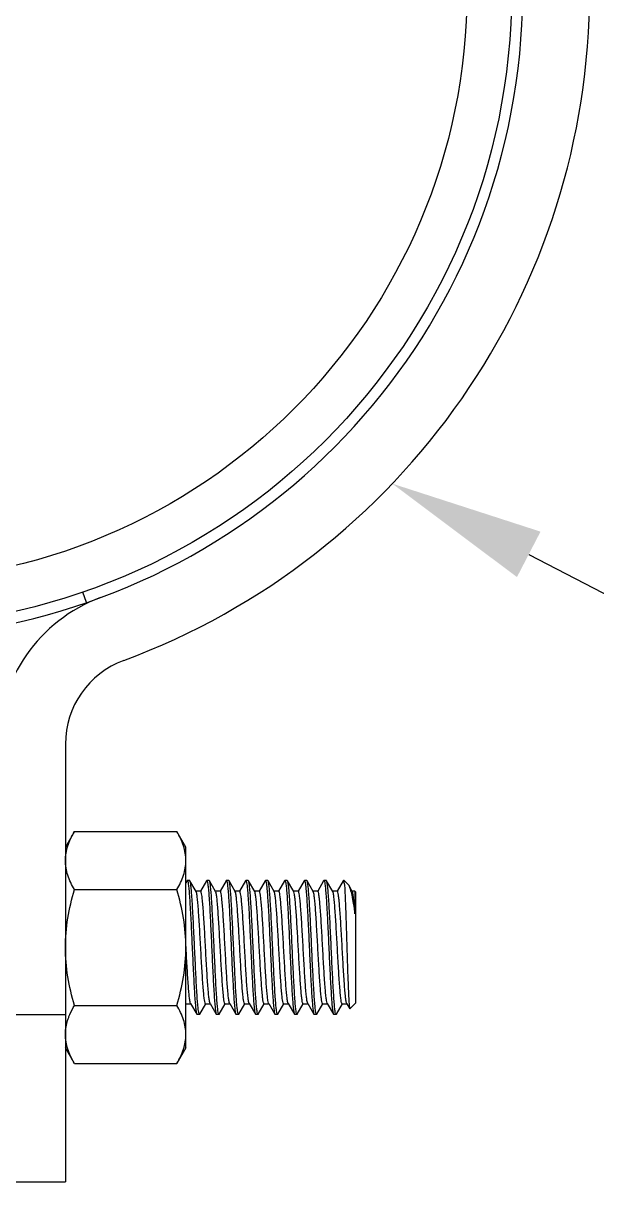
# Model space of a CAD drawing. Extents: x -427546 to -314919, y 698702 to 968782.
# Drawn here: x -419040 to -418666, y 900887 to 901641 of the extents above; entities that cross this region are included whole.
import ezdxf

# ---------------------------------------------------------------- set-up
doc = ezdxf.new("R2010")
doc.units = 0
doc.header["$LTSCALE"] = 1000
doc.header["$MEASUREMENT"] = 0
doc.layers.get('0').update_dxf_attribs({"linetype": 'CONTINUOUS'})

msp = doc.modelspace()

# ---------------------------------------------------------------- linework, layer by layer
at = {"linetype": 'CONTINUOUS'}
for p, q in [((-418998.69, 901263.79), (-419001.05, 901270.65)), ((-419012.36, 901171.73), (-419012.36, 900886.92)), ((-419006.53, 901114.81), (-419012.36, 901104.71)), ((-419006.53, 901114.81), (-418939.79, 901114.81)), ((-418933.95, 901104.71), (-418939.79, 901114.81)), ((-418933.95, 900974.06), (-418933.95, 901104.71)), ((-418933.21, 901082.8), (-418933.95, 901081.52)), ((-418933.21, 901082.8), (-418933.05, 901082.94)), ((-418931.46, 901082.94), (-418933.05, 901082.94)), ((-418931.46, 901082.94), (-418933.05, 901082.94)), ((-418933.05, 901082.94), (-418933.02, 901082.94)), ((-418931.3, 901082.8), (-418931.46, 901082.94)), ((-418927.29, 901075.88), (-418931.3, 901082.8)), ((-418920.51, 901082.8), (-418924.4, 901076.09)), ((-418920.51, 901082.8), (-418920.34, 901082.94)), ((-418918.76, 901082.94), (-418920.34, 901082.94)), ((-418918.76, 901082.94), (-418920.34, 901082.94)), ((-418920.34, 901082.94), (-418920.32, 901082.94)), ((-418918.59, 901082.8), (-418918.76, 901082.94)), ((-418914.58, 901075.88), (-418918.59, 901082.8)), ((-418907.8, 901082.8), (-418911.69, 901076.09)), ((-418907.8, 901082.8), (-418907.64, 901082.94)), ((-418906.05, 901082.94), (-418907.64, 901082.94)), ((-418906.05, 901082.94), (-418907.64, 901082.94)), ((-418907.64, 901082.94), (-418907.61, 901082.94)), ((-418905.89, 901082.8), (-418906.05, 901082.94)), ((-418901.88, 901075.88), (-418905.89, 901082.8)), ((-418895.1, 901082.8), (-418898.99, 901076.09)), ((-418895.1, 901082.8), (-418894.93, 901082.94)), ((-418893.35, 901082.94), (-418894.93, 901082.94)), ((-418893.35, 901082.94), (-418894.93, 901082.94)), ((-418894.93, 901082.94), (-418894.91, 901082.94)), ((-418893.18, 901082.8), (-418893.35, 901082.94)), ((-418889.17, 901075.88), (-418893.18, 901082.8)), ((-418882.39, 901082.8), (-418886.28, 901076.09)), ((-418882.39, 901082.8), (-418882.23, 901082.94)), ((-418880.64, 901082.94), (-418882.23, 901082.94)), ((-418880.64, 901082.94), (-418882.23, 901082.94)), ((-418882.23, 901082.94), (-418882.2, 901082.94)), ((-418880.48, 901082.8), (-418880.64, 901082.94)), ((-418876.47, 901075.88), (-418880.48, 901082.8)), ((-418869.69, 901082.8), (-418873.58, 901076.09)), ((-418869.69, 901082.8), (-418869.52, 901082.94)), ((-418867.94, 901082.94), (-418869.52, 901082.94)), ((-418867.94, 901082.94), (-418869.52, 901082.94)), ((-418869.52, 901082.94), (-418869.5, 901082.94)), ((-418867.77, 901082.8), (-418867.94, 901082.94)), ((-418863.76, 901075.88), (-418867.77, 901082.8)), ((-418856.98, 901082.8), (-418860.87, 901076.09)), ((-418856.98, 901082.8), (-418856.82, 901082.94)), ((-418855.23, 901082.94), (-418856.82, 901082.94)), ((-418855.23, 901082.94), (-418856.82, 901082.94)), ((-418856.82, 901082.94), (-418856.79, 901082.94)), ((-418855.07, 901082.8), (-418855.23, 901082.94)), ((-418851.06, 901075.88), (-418855.07, 901082.8)), ((-418844.28, 901082.8), (-418848.17, 901076.09)), ((-418844.28, 901082.8), (-418844.11, 901082.94)), ((-418842.53, 901082.94), (-418844.11, 901082.94)), ((-418842.53, 901082.94), (-418844.11, 901082.94)), ((-418844.11, 901082.94), (-418844.09, 901082.94)), ((-418842.36, 901082.8), (-418842.53, 901082.94)), ((-418838.35, 901075.88), (-418842.36, 901082.8)), ((-418831.57, 901082.8), (-418835.46, 901076.09)), ((-418831.41, 901082.94), (-418831.57, 901082.8)), ((-418830.86, 901082.94), (-418831.41, 901082.94)), ((-418828.4, 901080.48), (-418830.86, 901082.94)), ((-418830.86, 901081.35), (-418830.86, 901082.94)), ((-418825.65, 901075.88), (-418827.99, 901079.92)), ((-419006.53, 901077.1), (-418939.79, 901077.1)), ((-418924.33, 901076.04), (-418927.38, 901076.04)), ((-418911.62, 901076.04), (-418914.68, 901076.04)), ((-418898.92, 901076.04), (-418901.97, 901076.04)), ((-418901.78, 901075.67), (-418901.88, 901075.88)), ((-418886.21, 901076.04), (-418889.27, 901076.04)), ((-418873.51, 901076.04), (-418876.56, 901076.04)), ((-418860.8, 901076.04), (-418863.86, 901076.04)), ((-418863.64, 901075.61), (-418863.76, 901075.88)), ((-418848.1, 901076.04), (-418851.15, 901076.04)), ((-418835.39, 901076.04), (-418838.45, 901076.04)), ((-418823.96, 901076.04), (-418825.74, 901076.04)), ((-418823.6, 901075.68), (-418823.96, 901076.04)), ((-418823.96, 901076.04), (-418823.96, 901061.38)), ((-418823.6, 901075.68), (-418823.6, 901003.08)), ((-418933.86, 901039.39), (-418933.95, 901041.16)), ((-418933.83, 901038.93), (-418933.86, 901039.39)), ((-418933.95, 901002.34), (-418933.76, 901002.68)), ((-418933.83, 901002.72), (-418930.77, 901002.72)), ((-418930.87, 901002.88), (-418926.86, 900995.96)), ((-418924.95, 900995.96), (-418921.05, 901002.68)), ((-418921.13, 901002.72), (-418918.07, 901002.72)), ((-418918.17, 901002.88), (-418914.15, 900995.96)), ((-418912.24, 900995.96), (-418908.35, 901002.68)), ((-418908.42, 901002.72), (-418905.36, 901002.72)), ((-418905.46, 901002.88), (-418901.45, 900995.96)), ((-418899.54, 900995.96), (-418895.64, 901002.68)), ((-418895.72, 901002.72), (-418892.66, 901002.72)), ((-418892.76, 901002.88), (-418888.74, 900995.96)), ((-418886.83, 900995.96), (-418882.94, 901002.68)), ((-418883.01, 901002.72), (-418879.95, 901002.72)), ((-418880.05, 901002.88), (-418876.04, 900995.96)), ((-418874.13, 900995.96), (-418870.23, 901002.68)), ((-418870.31, 901002.72), (-418867.25, 901002.72)), ((-418867.35, 901002.88), (-418863.33, 900995.96)), ((-418861.42, 900995.96), (-418857.53, 901002.68)), ((-418857.6, 901002.72), (-418854.54, 901002.72)), ((-418854.64, 901002.88), (-418850.63, 900995.96)), ((-418848.72, 900995.96), (-418844.82, 901002.68)), ((-418844.9, 901002.72), (-418841.84, 901002.72)), ((-418841.94, 901002.88), (-418842.05, 901003.14)), ((-418841.94, 901002.88), (-418837.92, 900995.96)), ((-418836.01, 900995.96), (-418832.12, 901002.68)), ((-418832.19, 901002.72), (-418829.13, 901002.72)), ((-418829.23, 901002.88), (-418829.29, 901003.01)), ((-418829.23, 901002.88), (-418829.13, 901002.72)), ((-418829.13, 901002.72), (-418827.29, 900999.54)), ((-418823.6, 901003.08), (-418827.18, 900999.5)), ((-419055.92, 900995.82), (-419012.36, 900995.82)), ((-419006.53, 901001.67), (-418939.79, 901001.67)), ((-418926.86, 900995.96), (-418926.7, 900995.82)), ((-418925.11, 900995.82), (-418926.7, 900995.82)), ((-418925.11, 900995.82), (-418926.7, 900995.82)), ((-418925.11, 900995.82), (-418925.13, 900995.82)), ((-418924.95, 900995.96), (-418925.11, 900995.82)), ((-418914.15, 900995.96), (-418913.99, 900995.82)), ((-418912.4, 900995.82), (-418913.99, 900995.82)), ((-418912.4, 900995.82), (-418913.99, 900995.82)), ((-418912.4, 900995.82), (-418912.43, 900995.82)), ((-418912.24, 900995.96), (-418912.4, 900995.82)), ((-418901.45, 900995.96), (-418901.29, 900995.82)), ((-418899.7, 900995.82), (-418901.29, 900995.82)), ((-418899.7, 900995.82), (-418901.29, 900995.82)), ((-418899.7, 900995.82), (-418899.72, 900995.82)), ((-418899.54, 900995.96), (-418899.7, 900995.82)), ((-418888.74, 900995.96), (-418888.58, 900995.82)), ((-418886.99, 900995.82), (-418888.58, 900995.82)), ((-418886.99, 900995.82), (-418888.58, 900995.82)), ((-418886.99, 900995.82), (-418887.02, 900995.82)), ((-418886.83, 900995.96), (-418886.99, 900995.82)), ((-418876.04, 900995.96), (-418875.88, 900995.82)), ((-418874.29, 900995.82), (-418875.88, 900995.82)), ((-418874.29, 900995.82), (-418875.88, 900995.82)), ((-418874.29, 900995.82), (-418874.31, 900995.82)), ((-418874.13, 900995.96), (-418874.29, 900995.82)), ((-418863.33, 900995.96), (-418863.17, 900995.82)), ((-418861.58, 900995.82), (-418863.17, 900995.82)), ((-418861.58, 900995.82), (-418863.17, 900995.82)), ((-418861.58, 900995.82), (-418861.61, 900995.82)), ((-418861.42, 900995.96), (-418861.58, 900995.82)), ((-418850.63, 900995.96), (-418850.47, 900995.82)), ((-418848.88, 900995.82), (-418850.47, 900995.82)), ((-418848.88, 900995.82), (-418850.47, 900995.82)), ((-418848.88, 900995.82), (-418848.9, 900995.82)), ((-418848.72, 900995.96), (-418848.88, 900995.82)), ((-418837.92, 900995.96), (-418837.76, 900995.82)), ((-418836.17, 900995.82), (-418837.76, 900995.82)), ((-418836.17, 900995.82), (-418837.76, 900995.82)), ((-418836.17, 900995.82), (-418836.2, 900995.82)), ((-418836.01, 900995.96), (-418836.17, 900995.82)), ((-418827.29, 900999.54), (-418827.18, 900999.5)), ((-419006.53, 900963.95), (-419012.36, 900974.06)), ((-418933.95, 900974.06), (-418939.79, 900963.95)), ((-419006.53, 900963.95), (-418939.79, 900963.95)), ((-419055.92, 900886.92), (-419012.36, 900886.92))]:
    msp.add_line(p, q, dxfattribs=at)
msp.add_lwpolyline([(-418710.79, 901295.2), (-418337.12, 901101.64)])
for radius in [413.82, 384.78]:
    msp.add_circle((-419135.78, 901661.93), radius, dxfattribs=at)
for centre, radius, start, end in [((-419135.78, 901661.93), 464.64, 290.31751, 69.68249), ((-419135.78, 901661.93), 421.08, 109, 71), ((-418954.28, 901171.73), 101.64, 110.31751, 180), ((-418954.28, 901171.73), 58.08, 110.31751, 180)]:
    msp.add_arc(centre, radius, start, end, dxfattribs=at)
for points, knots in [([(-419012.36, 901095.95), (-419012.36, 901099.17), (-419011.16, 901105.84), (-419008.24, 901111.85), (-419006.53, 901114.81)], [0, 0, 0, 0, 0.485069, 1, 1, 1, 1]), ([(-418933.95, 901095.95), (-418933.95, 901099.17), (-418935.16, 901105.84), (-418938.08, 901111.85), (-418939.79, 901114.81)], [0, 0, 0, 0, 0.485069, 1, 1, 1, 1]), ([(-419006.53, 901077.1), (-419008.24, 901080.06), (-419011.16, 901086.07), (-419012.36, 901092.73), (-419012.36, 901095.95)], [0, 0, 0, 0, 0.514931, 1, 1, 1, 1]), ([(-418939.79, 901077.1), (-418938.08, 901080.06), (-418935.16, 901086.07), (-418933.95, 901092.73), (-418933.95, 901095.95)], [0, 0, 0, 0, 0.514931, 1, 1, 1, 1]), ([(-418933.02, 901082.94), (-418933, 901082.93), (-418932.85, 901082.81), (-418932.8, 901082.62), (-418932.75, 901082.48)], [0, 0, 0, 0, 0.14607, 1, 1, 1, 1]), ([(-418932.75, 901082.48), (-418932.56, 901081.87), (-418932.31, 901080.16), (-418931.95, 901076.97), (-418931.61, 901072.53), (-418931.1, 901064.59), (-418930.5, 901052.93), (-418929.81, 901038.01), (-418929.22, 901025.33), (-418928.72, 901015.79), (-418928.37, 901009.64), (-418928, 901004.49), (-418927.68, 901000.47), (-418927.29, 900997.79), (-418927.09, 900996.37), (-418926.86, 900995.96)], [0, 0, 0, 0, 0.021893, 0.059338, 0.11121, 0.175832, 0.33449, 0.514559, 0.692469, 0.77323, 0.844901, 0.90513, 0.951948, 0.983856, 1, 1, 1, 1]), ([(-418925.4, 900996.28), (-418925.6, 900996.89), (-418925.85, 900998.6), (-418926.2, 901001.78), (-418926.55, 901006.23), (-418927.06, 901014.17), (-418927.66, 901025.82), (-418928.35, 901040.75), (-418928.94, 901053.43), (-418929.44, 901062.97), (-418929.79, 901069.12), (-418930.16, 901074.27), (-418930.48, 901078.29), (-418930.86, 901080.98), (-418931.06, 901082.4), (-418931.3, 901082.8)], [0, 0, 0, 0, 0.02187, 0.059297, 0.111154, 0.175764, 0.334422, 0.514507, 0.692435, 0.773208, 0.844889, 0.905123, 0.951944, 0.983855, 1, 1, 1, 1]), ([(-418920.32, 901082.94), (-418920.29, 901082.93), (-418920.14, 901082.82), (-418920.1, 901082.63), (-418920.05, 901082.48)], [0, 0, 0, 0, 0.146483, 1, 1, 1, 1]), ([(-418920.05, 901082.48), (-418919.86, 901081.88), (-418919.61, 901080.17), (-418919.25, 901076.99), (-418918.91, 901072.55), (-418918.39, 901064.61), (-418917.8, 901052.95), (-418917.11, 901038.02), (-418916.52, 901025.34), (-418916.02, 901015.8), (-418915.66, 901009.65), (-418915.3, 901004.5), (-418914.97, 901000.47), (-418914.59, 900997.79), (-418914.39, 900996.37), (-418914.15, 900995.96)], [0, 0, 0, 0, 0.021833, 0.05923, 0.111064, 0.175659, 0.33431, 0.514413, 0.692368, 0.773157, 0.844855, 0.905103, 0.951934, 0.983852, 1, 1, 1, 1]), ([(-418912.7, 900996.29), (-418912.89, 900996.89), (-418913.14, 900998.6), (-418913.5, 901001.79), (-418913.84, 901006.23), (-418914.36, 901014.17), (-418914.95, 901025.83), (-418915.64, 901040.75), (-418916.23, 901053.43), (-418916.73, 901062.97), (-418917.09, 901069.12), (-418917.45, 901074.27), (-418917.77, 901078.29), (-418918.16, 901080.98), (-418918.36, 901082.4), (-418918.59, 901082.8)], [0, 0, 0, 0, 0.02189, 0.059333, 0.111204, 0.175825, 0.334482, 0.514553, 0.692464, 0.773225, 0.844897, 0.905128, 0.951947, 0.983856, 1, 1, 1, 1]), ([(-418907.61, 901082.94), (-418907.59, 901082.93), (-418907.44, 901082.82), (-418907.39, 901082.63), (-418907.35, 901082.49)], [0, 0, 0, 0, 0.14739, 1, 1, 1, 1]), ([(-418907.35, 901082.49), (-418907.15, 901081.89), (-418906.91, 901080.19), (-418906.55, 901077.02), (-418906.21, 901072.58), (-418905.69, 901064.65), (-418905.09, 901052.99), (-418904.4, 901038.06), (-418903.81, 901025.37), (-418903.31, 901015.81), (-418902.96, 901009.66), (-418902.59, 901004.51), (-418902.27, 901000.48), (-418901.88, 900997.79), (-418901.68, 900996.37), (-418901.45, 900995.96)], [0, 0, 0, 0, 0.021699, 0.058987, 0.110742, 0.175283, 0.333897, 0.514056, 0.692114, 0.772961, 0.844719, 0.905022, 0.951896, 0.98384, 1, 1, 1, 1]), ([(-418899.99, 900996.28), (-418900.19, 900996.88), (-418900.43, 900998.59), (-418900.79, 901001.78), (-418901.14, 901006.22), (-418901.65, 901014.16), (-418902.25, 901025.81), (-418902.94, 901040.74), (-418903.53, 901053.42), (-418904.03, 901062.97), (-418904.38, 901069.11), (-418904.75, 901074.26), (-418905.07, 901078.29), (-418905.45, 901080.98), (-418905.65, 901082.4), (-418905.89, 901082.8)], [0, 0, 0, 0, 0.021836, 0.059237, 0.111077, 0.175677, 0.334321, 0.514424, 0.692372, 0.773156, 0.844853, 0.905103, 0.951936, 0.983852, 1, 1, 1, 1]), ([(-418894.91, 901082.94), (-418894.88, 901082.93), (-418894.73, 901082.82), (-418894.69, 901082.62), (-418894.64, 901082.48)], [0, 0, 0, 0, 0.146196, 1, 1, 1, 1]), ([(-418894.64, 901082.48), (-418894.45, 901081.87), (-418894.2, 901080.17), (-418893.84, 901076.98), (-418893.5, 901072.53), (-418892.98, 901064.59), (-418892.39, 901052.94), (-418891.69, 901038.01), (-418891.11, 901025.33), (-418890.61, 901015.79), (-418890.25, 901009.65), (-418889.89, 901004.5), (-418889.56, 901000.47), (-418889.18, 900997.79), (-418888.98, 900996.37), (-418888.74, 900995.96)], [0, 0, 0, 0, 0.021874, 0.059306, 0.111169, 0.175785, 0.334437, 0.514518, 0.69244, 0.773206, 0.844885, 0.905122, 0.951944, 0.983855, 1, 1, 1, 1]), ([(-418887.28, 900996.27), (-418887.48, 900996.87), (-418887.73, 900998.57), (-418888.08, 901001.75), (-418888.43, 901006.19), (-418888.94, 901014.12), (-418889.54, 901025.78), (-418890.23, 901040.71), (-418890.82, 901053.4), (-418891.32, 901062.95), (-418891.68, 901069.1), (-418892.04, 901074.26), (-418892.36, 901078.29), (-418892.75, 901080.97), (-418892.95, 901082.4), (-418893.18, 901082.8)], [0, 0, 0, 0, 0.021728, 0.059039, 0.110811, 0.175364, 0.333989, 0.514137, 0.692171, 0.773007, 0.844751, 0.905041, 0.951904, 0.983842, 1, 1, 1, 1]), ([(-418882.2, 901082.94), (-418882.18, 901082.93), (-418882.03, 901082.81), (-418881.98, 901082.62), (-418881.93, 901082.47)], [0, 0, 0, 0, 0.146015, 1, 1, 1, 1]), ([(-418881.93, 901082.47), (-418881.74, 901081.87), (-418881.49, 901080.16), (-418881.13, 901076.97), (-418880.79, 901072.53), (-418880.28, 901064.59), (-418879.68, 901052.93), (-418878.99, 901038.01), (-418878.4, 901025.33), (-418877.9, 901015.79), (-418877.55, 901009.64), (-418877.18, 901004.49), (-418876.86, 901000.47), (-418876.47, 900997.79), (-418876.27, 900996.37), (-418876.04, 900995.96)], [0, 0, 0, 0, 0.021902, 0.059353, 0.11123, 0.175855, 0.334516, 0.514581, 0.692484, 0.773243, 0.844911, 0.905136, 0.951951, 0.983857, 1, 1, 1, 1]), ([(-418874.58, 900996.29), (-418874.78, 900996.89), (-418875.03, 900998.6), (-418875.38, 901001.79), (-418875.73, 901006.23), (-418876.24, 901014.17), (-418876.84, 901025.82), (-418877.53, 901040.75), (-418878.12, 901053.43), (-418878.62, 901062.97), (-418878.97, 901069.12), (-418879.34, 901074.27), (-418879.66, 901078.29), (-418880.04, 901080.98), (-418880.24, 901082.4), (-418880.48, 901082.8)], [0, 0, 0, 0, 0.021885, 0.059324, 0.11119, 0.175807, 0.334466, 0.514541, 0.692458, 0.773225, 0.8449, 0.90513, 0.951948, 0.983856, 1, 1, 1, 1]), ([(-418869.5, 901082.94), (-418869.47, 901082.93), (-418869.32, 901082.82), (-418869.28, 901082.63), (-418869.23, 901082.48)], [0, 0, 0, 0, 0.146759, 1, 1, 1, 1]), ([(-418869.23, 901082.48), (-418869.04, 901081.88), (-418868.79, 901080.18), (-418868.43, 901077), (-418868.09, 901072.56), (-418867.57, 901064.62), (-418866.98, 901052.96), (-418866.29, 901038.03), (-418865.7, 901025.35), (-418865.2, 901015.8), (-418864.84, 901009.65), (-418864.48, 901004.5), (-418864.15, 901000.47), (-418863.77, 900997.79), (-418863.57, 900996.37), (-418863.33, 900995.96)], [0, 0, 0, 0, 0.021792, 0.059156, 0.110966, 0.175545, 0.334187, 0.514308, 0.692293, 0.7731, 0.844815, 0.905079, 0.951923, 0.983848, 1, 1, 1, 1]), ([(-418861.88, 900996.29), (-418862.07, 900996.89), (-418862.32, 900998.6), (-418862.68, 901001.79), (-418863.02, 901006.23), (-418863.54, 901014.17), (-418864.13, 901025.82), (-418864.82, 901040.75), (-418865.41, 901053.43), (-418865.91, 901062.97), (-418866.27, 901069.12), (-418866.63, 901074.27), (-418866.95, 901078.29), (-418867.34, 901080.98), (-418867.54, 901082.4), (-418867.77, 901082.8)], [0, 0, 0, 0, 0.021878, 0.059312, 0.111177, 0.175794, 0.334448, 0.514526, 0.692445, 0.773211, 0.844888, 0.905123, 0.951945, 0.983855, 1, 1, 1, 1]), ([(-418856.79, 901082.94), (-418856.77, 901082.93), (-418856.62, 901082.82), (-418856.57, 901082.63), (-418856.53, 901082.48)], [0, 0, 0, 0, 0.146768, 1, 1, 1, 1]), ([(-418856.53, 901082.48), (-418856.33, 901081.88), (-418856.08, 901080.18), (-418855.73, 901077), (-418855.38, 901072.56), (-418854.87, 901064.62), (-418854.27, 901052.96), (-418853.58, 901038.03), (-418852.99, 901025.35), (-418852.49, 901015.8), (-418852.14, 901009.65), (-418851.77, 901004.5), (-418851.45, 901000.47), (-418851.06, 900997.79), (-418850.86, 900996.37), (-418850.63, 900995.96)], [0, 0, 0, 0, 0.021791, 0.059155, 0.110967, 0.175548, 0.334182, 0.514304, 0.692288, 0.773093, 0.844809, 0.905077, 0.951923, 0.983848, 1, 1, 1, 1]), ([(-418849.17, 900996.28), (-418849.36, 900996.88), (-418849.61, 900998.58), (-418849.97, 901001.76), (-418850.31, 901006.2), (-418850.83, 901014.14), (-418851.42, 901025.79), (-418852.12, 901040.72), (-418852.71, 901053.41), (-418853.2, 901062.96), (-418853.56, 901069.11), (-418853.93, 901074.26), (-418854.25, 901078.29), (-418854.63, 901080.97), (-418854.83, 901082.4), (-418855.07, 901082.8)], [0, 0, 0, 0, 0.021768, 0.059112, 0.11091, 0.17548, 0.33411, 0.514241, 0.692243, 0.773059, 0.844786, 0.905063, 0.951916, 0.983846, 1, 1, 1, 1]), ([(-418844.09, 901082.94), (-418844.06, 901082.93), (-418843.91, 901082.82), (-418843.87, 901082.62), (-418843.82, 901082.48)], [0, 0, 0, 0, 0.146155, 1, 1, 1, 1]), ([(-418843.82, 901082.48), (-418843.63, 901081.87), (-418843.38, 901080.16), (-418843.02, 901076.97), (-418842.68, 901072.53), (-418842.16, 901064.59), (-418841.57, 901052.94), (-418840.87, 901038.01), (-418840.29, 901025.33), (-418839.79, 901015.79), (-418839.43, 901009.65), (-418839.07, 901004.49), (-418838.74, 901000.47), (-418838.36, 900997.79), (-418838.16, 900996.37), (-418837.92, 900995.96)], [0, 0, 0, 0, 0.02188, 0.059316, 0.111182, 0.1758, 0.334454, 0.51453, 0.692448, 0.773213, 0.844889, 0.905123, 0.951945, 0.983855, 1, 1, 1, 1]), ([(-418836.47, 900996.28), (-418836.66, 900996.88), (-418836.91, 900998.58), (-418837.26, 901001.76), (-418837.61, 901006.2), (-418838.12, 901014.13), (-418838.72, 901025.79), (-418839.41, 901040.72), (-418840, 901053.41), (-418840.5, 901062.96), (-418840.86, 901069.11), (-418841.22, 901074.26), (-418841.54, 901078.29), (-418841.93, 901080.97), (-418842.13, 901082.4), (-418842.36, 901082.8)], [0, 0, 0, 0, 0.021766, 0.059108, 0.110903, 0.175472, 0.334108, 0.51424, 0.692244, 0.773062, 0.844789, 0.905064, 0.951915, 0.983846, 1, 1, 1, 1]), ([(-418831.25, 901082.81), (-418831.28, 901082.85), (-418831.31, 901082.91), (-418831.38, 901082.94), (-418831.41, 901082.94)], [0, 0, 0, 0, 0.595459, 1, 1, 1, 1]), ([(-418830.86, 901081.35), (-418830.89, 901081.52), (-418830.99, 901082.01), (-418831.08, 901082.53), (-418831.25, 901082.81)], [0, 0, 0, 0, 0.346578, 1, 1, 1, 1]), ([(-418830.86, 901081.35), (-418830.65, 901079.18), (-418830.36, 901073.52), (-418829.95, 901063.47), (-418829.54, 901050.79), (-418829.12, 901036.94), (-418828.76, 901025.39), (-418828.45, 901016.82), (-418828.24, 901011.35), (-418828, 901006.82), (-418827.83, 901003.31), (-418827.54, 901001.04), (-418827.47, 900999.85), (-418827.29, 900999.54)], [0, 0, 0, 0, 0.079873, 0.207357, 0.368394, 0.544526, 0.714953, 0.791458, 0.858883, 0.915067, 0.958179, 0.986787, 1, 1, 1, 1]), ([(-418827.99, 901079.92), (-418827.55, 901079.16), (-418826.83, 901076.98), (-418825.89, 901073), (-418824.92, 901067.62), (-418824.29, 901063.59), (-418823.96, 901061.38)], [0, 0, 0, 0, 0.139011, 0.356589, 0.647179, 1, 1, 1, 1]), ([(-419012.36, 901039.38), (-419012.36, 901045.76), (-419011.25, 901058.53), (-419008.3, 901070.97), (-419006.53, 901077.1)], [0, 0, 0, 0, 0.499896, 1, 1, 1, 1]), ([(-418933.95, 901039.38), (-418933.95, 901045.76), (-418935.07, 901058.53), (-418938.02, 901070.97), (-418939.79, 901077.1)], [0, 0, 0, 0, 0.499896, 1, 1, 1, 1]), ([(-418921.13, 901002.72), (-418921.21, 901002.72), (-418921.4, 901002.98), (-418921.65, 901003.82), (-418921.99, 901005.76), (-418922.33, 901008.9), (-418922.7, 901013.17), (-418923.08, 901018.37), (-418923.45, 901024.33), (-418923.83, 901030.84), (-418924.33, 901039.91), (-418924.82, 901048.91), (-418925.34, 901057.49), (-418925.71, 901063.1), (-418926.09, 901067.85), (-418926.44, 901071.59), (-418926.83, 901074.13), (-418927.06, 901075.48), (-418927.29, 901075.88)], [0, 0, 0, 0, 0.003456, 0.010692, 0.037889, 0.081613, 0.140406, 0.212192, 0.2944, 0.384075, 0.477989, 0.664972, 0.751304, 0.828651, 0.894236, 0.945722, 0.981321, 1, 1, 1, 1]), ([(-418918.17, 901002.88), (-418918.4, 901003.28), (-418918.63, 901004.63), (-418919.01, 901007.17), (-418919.36, 901010.91), (-418919.74, 901015.66), (-418920.11, 901021.27), (-418920.63, 901029.85), (-418921.12, 901038.85), (-418921.62, 901047.92), (-418922, 901054.43), (-418922.38, 901060.39), (-418922.75, 901065.6), (-418923.12, 901069.87), (-418923.47, 901073), (-418923.81, 901074.94), (-418924.06, 901075.78), (-418924.24, 901076.04), (-418924.33, 901076.04)], [0, 0, 0, 0, 0.01868, 0.054278, 0.105764, 0.171348, 0.248694, 0.335027, 0.52201, 0.615925, 0.705601, 0.787809, 0.859593, 0.918386, 0.962109, 0.989306, 0.996546, 1, 1, 1, 1]), ([(-418908.42, 901002.72), (-418908.51, 901002.72), (-418908.69, 901002.98), (-418908.94, 901003.82), (-418909.28, 901005.76), (-418909.63, 901008.9), (-418910, 901013.17), (-418910.37, 901018.37), (-418910.75, 901024.33), (-418911.13, 901030.84), (-418911.63, 901039.91), (-418912.12, 901048.91), (-418912.64, 901057.49), (-418913.01, 901063.1), (-418913.39, 901067.85), (-418913.73, 901071.59), (-418914.12, 901074.13), (-418914.35, 901075.48), (-418914.58, 901075.88)], [0, 0, 0, 0, 0.003456, 0.010693, 0.037891, 0.081614, 0.140408, 0.212192, 0.2944, 0.384075, 0.47799, 0.664974, 0.751306, 0.828653, 0.894237, 0.945723, 0.981321, 1, 1, 1, 1]), ([(-418905.46, 901002.88), (-418905.69, 901003.28), (-418905.92, 901004.63), (-418906.31, 901007.17), (-418906.66, 901010.91), (-418907.03, 901015.66), (-418907.41, 901021.27), (-418907.92, 901029.85), (-418908.41, 901038.85), (-418908.92, 901047.92), (-418909.29, 901054.43), (-418909.67, 901060.39), (-418910.04, 901065.6), (-418910.42, 901069.87), (-418910.76, 901073), (-418911.1, 901074.94), (-418911.35, 901075.78), (-418911.54, 901076.04), (-418911.62, 901076.04)], [0, 0, 0, 0, 0.018679, 0.054277, 0.105763, 0.171348, 0.248694, 0.335027, 0.52201, 0.615925, 0.7056, 0.787807, 0.859593, 0.918386, 0.96211, 0.989308, 0.996544, 1, 1, 1, 1]), ([(-418895.72, 901002.72), (-418895.8, 901002.72), (-418895.98, 901002.97), (-418896.23, 901003.79), (-418896.56, 901005.67), (-418896.9, 901008.71), (-418897.27, 901012.86), (-418897.64, 901017.92), (-418898.01, 901023.74), (-418898.38, 901030.1), (-418898.87, 901039.03), (-418899.47, 901049.83), (-418900.08, 901060.01), (-418900.61, 901066.98), (-418900.96, 901070.88), (-418901.32, 901073.66), (-418901.58, 901075.16), (-418901.78, 901075.67)], [0, 0, 0, 0, 0.003387, 0.010439, 0.0369, 0.079457, 0.136743, 0.2068, 0.287199, 0.375139, 0.467553, 0.652855, 0.817457, 0.884687, 0.938635, 0.97747, 1, 1, 1, 1]), ([(-418892.76, 901002.88), (-418892.99, 901003.28), (-418893.22, 901004.63), (-418893.6, 901007.17), (-418893.95, 901010.91), (-418894.33, 901015.66), (-418894.7, 901021.27), (-418895.22, 901029.85), (-418895.71, 901038.85), (-418896.21, 901047.92), (-418896.59, 901054.43), (-418896.97, 901060.39), (-418897.34, 901065.6), (-418897.71, 901069.87), (-418898.06, 901073), (-418898.4, 901074.94), (-418898.65, 901075.78), (-418898.83, 901076.04), (-418898.92, 901076.04)], [0, 0, 0, 0, 0.01868, 0.054279, 0.105765, 0.17135, 0.248697, 0.335029, 0.522011, 0.615926, 0.705601, 0.787809, 0.859595, 0.918388, 0.962111, 0.989308, 0.996545, 1, 1, 1, 1]), ([(-418883.01, 901002.72), (-418883.1, 901002.72), (-418883.28, 901002.98), (-418883.53, 901003.82), (-418883.87, 901005.76), (-418884.22, 901008.9), (-418884.59, 901013.17), (-418884.96, 901018.37), (-418885.34, 901024.33), (-418885.72, 901030.84), (-418886.22, 901039.91), (-418886.71, 901048.91), (-418887.23, 901057.49), (-418887.6, 901063.1), (-418887.98, 901067.85), (-418888.32, 901071.59), (-418888.71, 901074.13), (-418888.94, 901075.48), (-418889.17, 901075.88)], [0, 0, 0, 0, 0.003455, 0.010692, 0.037889, 0.081612, 0.140406, 0.212191, 0.294399, 0.384075, 0.477989, 0.664972, 0.751304, 0.82865, 0.894235, 0.945722, 0.981321, 1, 1, 1, 1]), ([(-418880.19, 901003.2), (-418880.38, 901003.76), (-418880.64, 901005.32), (-418881, 901008.2), (-418881.35, 901012.16), (-418881.88, 901019.17), (-418882.48, 901029.34), (-418883.07, 901040.1), (-418883.57, 901048.96), (-418883.94, 901055.27), (-418884.3, 901061.02), (-418884.67, 901066.03), (-418885.03, 901070.13), (-418885.37, 901073.13), (-418885.7, 901074.99), (-418885.95, 901075.8), (-418886.13, 901076.04), (-418886.21, 901076.04)], [0, 0, 0, 0, 0.024104, 0.064245, 0.119183, 0.187069, 0.352029, 0.536643, 0.62845, 0.715691, 0.795361, 0.864724, 0.921406, 0.963495, 0.989662, 0.996639, 1, 1, 1, 1]), ([(-418870.31, 901002.72), (-418870.39, 901002.72), (-418870.58, 901002.98), (-418870.83, 901003.82), (-418871.17, 901005.76), (-418871.51, 901008.9), (-418871.88, 901013.17), (-418872.26, 901018.37), (-418872.63, 901024.33), (-418873.01, 901030.84), (-418873.51, 901039.91), (-418874, 901048.91), (-418874.52, 901057.49), (-418874.89, 901063.1), (-418875.27, 901067.85), (-418875.62, 901071.59), (-418876.01, 901074.13), (-418876.24, 901075.48), (-418876.47, 901075.88)], [0, 0, 0, 0, 0.003456, 0.010693, 0.037891, 0.081614, 0.140408, 0.212193, 0.2944, 0.384075, 0.47799, 0.664974, 0.751306, 0.828653, 0.894237, 0.945723, 0.981321, 1, 1, 1, 1]), ([(-418867.35, 901002.88), (-418867.58, 901003.28), (-418867.81, 901004.63), (-418868.19, 901007.17), (-418868.54, 901010.91), (-418868.92, 901015.66), (-418869.29, 901021.27), (-418869.81, 901029.85), (-418870.3, 901038.85), (-418870.8, 901047.92), (-418871.18, 901054.43), (-418871.56, 901060.39), (-418871.93, 901065.6), (-418872.3, 901069.87), (-418872.65, 901073), (-418872.99, 901074.94), (-418873.24, 901075.78), (-418873.42, 901076.04), (-418873.51, 901076.04)], [0, 0, 0, 0, 0.018679, 0.054277, 0.105763, 0.171347, 0.248694, 0.335027, 0.52201, 0.615925, 0.7056, 0.787807, 0.859592, 0.918386, 0.962109, 0.989307, 0.996544, 1, 1, 1, 1]), ([(-418857.6, 901002.72), (-418857.68, 901002.72), (-418857.87, 901002.97), (-418858.11, 901003.78), (-418858.44, 901005.65), (-418858.78, 901008.67), (-418859.15, 901012.79), (-418859.51, 901017.82), (-418859.88, 901023.61), (-418860.25, 901029.94), (-418860.75, 901038.84), (-418861.34, 901049.61), (-418861.95, 901059.79), (-418862.47, 901066.78), (-418862.83, 901070.71), (-418863.19, 901073.55), (-418863.45, 901075.08), (-418863.64, 901075.61)], [0, 0, 0, 0, 0.003373, 0.010385, 0.036689, 0.078996, 0.13596, 0.205646, 0.285655, 0.373222, 0.465313, 0.650248, 0.815042, 0.882623, 0.937099, 0.976631, 1, 1, 1, 1]), ([(-418854.64, 901002.88), (-418854.87, 901003.28), (-418855.1, 901004.63), (-418855.49, 901007.17), (-418855.84, 901010.91), (-418856.21, 901015.66), (-418856.59, 901021.27), (-418857.1, 901029.85), (-418857.59, 901038.85), (-418858.1, 901047.92), (-418858.47, 901054.43), (-418858.85, 901060.39), (-418859.22, 901065.6), (-418859.6, 901069.87), (-418859.94, 901073), (-418860.28, 901074.94), (-418860.53, 901075.78), (-418860.72, 901076.04), (-418860.8, 901076.04)], [0, 0, 0, 0, 0.01868, 0.054279, 0.105765, 0.17135, 0.248697, 0.335029, 0.522011, 0.615925, 0.705601, 0.787809, 0.859595, 0.918388, 0.962111, 0.989308, 0.996545, 1, 1, 1, 1]), ([(-418844.9, 901002.72), (-418844.98, 901002.72), (-418845.17, 901002.98), (-418845.42, 901003.82), (-418845.76, 901005.76), (-418846.1, 901008.9), (-418846.47, 901013.17), (-418846.85, 901018.37), (-418847.22, 901024.33), (-418847.6, 901030.84), (-418848.1, 901039.91), (-418848.59, 901048.91), (-418849.11, 901057.49), (-418849.48, 901063.1), (-418849.86, 901067.85), (-418850.21, 901071.59), (-418850.6, 901074.13), (-418850.83, 901075.48), (-418851.06, 901075.88)], [0, 0, 0, 0, 0.003455, 0.010692, 0.037889, 0.081612, 0.140405, 0.212191, 0.294399, 0.384075, 0.477989, 0.664971, 0.751303, 0.82865, 0.894235, 0.945721, 0.98132, 1, 1, 1, 1]), ([(-418842.05, 901003.14), (-418842.25, 901003.68), (-418842.5, 901005.2), (-418842.87, 901008.03), (-418843.22, 901011.96), (-418843.75, 901018.95), (-418844.36, 901029.12), (-418844.95, 901039.9), (-418845.44, 901048.8), (-418845.81, 901055.14), (-418846.18, 901060.93), (-418846.55, 901065.96), (-418846.91, 901070.09), (-418847.25, 901073.11), (-418847.59, 901074.98), (-418847.83, 901075.79), (-418848.01, 901076.04), (-418848.1, 901076.04)], [0, 0, 0, 0, 0.023269, 0.062718, 0.117132, 0.184671, 0.349442, 0.534421, 0.62655, 0.714161, 0.794217, 0.863947, 0.920949, 0.963286, 0.989608, 0.996625, 1, 1, 1, 1]), ([(-418832.19, 901002.72), (-418832.28, 901002.72), (-418832.46, 901002.98), (-418832.71, 901003.82), (-418833.05, 901005.76), (-418833.4, 901008.9), (-418833.77, 901013.17), (-418834.14, 901018.37), (-418834.52, 901024.33), (-418834.9, 901030.84), (-418835.4, 901039.91), (-418835.89, 901048.91), (-418836.41, 901057.49), (-418836.78, 901063.1), (-418837.16, 901067.85), (-418837.5, 901071.59), (-418837.89, 901074.13), (-418838.12, 901075.48), (-418838.35, 901075.88)], [0, 0, 0, 0, 0.003455, 0.010693, 0.037891, 0.081614, 0.140407, 0.212192, 0.2944, 0.384075, 0.47799, 0.664974, 0.751306, 0.828653, 0.894237, 0.945723, 0.981321, 1, 1, 1, 1]), ([(-418829.29, 901003.01), (-418829.5, 901003.49), (-418829.75, 901004.93), (-418830.12, 901007.63), (-418830.48, 901011.48), (-418831.01, 901018.41), (-418831.62, 901028.6), (-418832.22, 901039.43), (-418832.71, 901048.41), (-418833.09, 901054.82), (-418833.46, 901060.69), (-418833.83, 901065.8), (-418834.2, 901069.99), (-418834.54, 901073.06), (-418834.88, 901074.96), (-418835.12, 901075.79), (-418835.31, 901076.04), (-418835.39, 901076.04)], [0, 0, 0, 0, 0.021222, 0.058965, 0.112084, 0.178762, 0.343059, 0.528931, 0.621852, 0.710377, 0.791385, 0.862024, 0.919818, 0.962768, 0.989477, 0.996588, 1, 1, 1, 1]), ([(-418823.96, 901061.38), (-418824.09, 901063.24), (-418824.34, 901066.56), (-418824.72, 901070.92), (-418825.15, 901073.86), (-418825.38, 901075.43), (-418825.65, 901075.88)], [0, 0, 0, 0, 0.382915, 0.68479, 0.89301, 1, 1, 1, 1]), ([(-419006.53, 901001.67), (-419008.3, 901007.79), (-419011.25, 901020.23), (-419012.36, 901033.01), (-419012.36, 901039.38)], [0, 0, 0, 0, 0.500104, 1, 1, 1, 1]), ([(-418939.79, 901001.67), (-418938.02, 901007.79), (-418935.07, 901020.23), (-418933.95, 901033.01), (-418933.95, 901039.38)], [0, 0, 0, 0, 0.500104, 1, 1, 1, 1]), ([(-418930.87, 901002.88), (-418931.09, 901003.26), (-418931.32, 901004.52), (-418931.69, 901006.89), (-418932.02, 901010.39), (-418932.38, 901014.82), (-418932.74, 901020.09), (-418933.24, 901028.21), (-418933.59, 901034.57), (-418933.83, 901038.93)], [0, 0, 0, 0, 0.035817, 0.103405, 0.201006, 0.325505, 0.472815, 0.638061, 1, 1, 1, 1]), ([(-418933.83, 901002.72), (-418933.85, 901002.72), (-418933.9, 901002.73), (-418933.94, 901002.76), (-418933.95, 901002.78)], [0, 0, 0, 0, 0.445368, 1, 1, 1, 1]), ([(-419010.23, 900993.93), (-419009.99, 900994.59), (-419008.92, 900997.24), (-419007.61, 900999.79), (-419006.53, 901001.67)], [0, 0, 0, 0, 0.244807, 1, 1, 1, 1]), ([(-418933.95, 900982.81), (-418933.95, 900986.03), (-418935.16, 900992.69), (-418938.08, 900998.7), (-418939.79, 901001.67)], [0, 0, 0, 0, 0.485069, 1, 1, 1, 1]), ([(-418925.13, 900995.82), (-418925.16, 900995.83), (-418925.31, 900995.95), (-418925.36, 900996.14), (-418925.4, 900996.28)], [0, 0, 0, 0, 0.146229, 1, 1, 1, 1]), ([(-418912.43, 900995.82), (-418912.45, 900995.83), (-418912.6, 900995.95), (-418912.65, 900996.14), (-418912.7, 900996.29)], [0, 0, 0, 0, 0.146092, 1, 1, 1, 1]), ([(-418899.72, 900995.82), (-418899.75, 900995.83), (-418899.9, 900995.95), (-418899.95, 900996.13), (-418899.99, 900996.28)], [0, 0, 0, 0, 0.146465, 1, 1, 1, 1]), ([(-418887.02, 900995.82), (-418887.04, 900995.83), (-418887.19, 900995.94), (-418887.24, 900996.13), (-418887.28, 900996.27)], [0, 0, 0, 0, 0.147196, 1, 1, 1, 1]), ([(-418874.31, 900995.82), (-418874.34, 900995.83), (-418874.49, 900995.95), (-418874.54, 900996.14), (-418874.58, 900996.29)], [0, 0, 0, 0, 0.146127, 1, 1, 1, 1]), ([(-418861.61, 900995.82), (-418861.63, 900995.83), (-418861.78, 900995.95), (-418861.83, 900996.14), (-418861.88, 900996.29)], [0, 0, 0, 0, 0.146169, 1, 1, 1, 1]), ([(-418848.9, 900995.82), (-418848.93, 900995.83), (-418849.08, 900995.94), (-418849.12, 900996.13), (-418849.17, 900996.28)], [0, 0, 0, 0, 0.146926, 1, 1, 1, 1]), ([(-418836.2, 900995.82), (-418836.22, 900995.83), (-418836.37, 900995.94), (-418836.42, 900996.13), (-418836.47, 900996.28)], [0, 0, 0, 0, 0.146938, 1, 1, 1, 1]), ([(-419012.36, 900982.81), (-419012.36, 900983.74), (-419012.17, 900987.53), (-419011.23, 900991.26), (-419010.23, 900993.93)], [0, 0, 0, 0, 0.246438, 1, 1, 1, 1]), ([(-419006.53, 900963.95), (-419008.24, 900966.91), (-419011.16, 900972.93), (-419012.36, 900979.59), (-419012.36, 900982.81)], [0, 0, 0, 0, 0.514931, 1, 1, 1, 1]), ([(-418939.79, 900963.95), (-418938.08, 900966.91), (-418935.16, 900972.93), (-418933.95, 900979.59), (-418933.95, 900982.81)], [0, 0, 0, 0, 0.514931, 1, 1, 1, 1])]:
    msp.add_open_spline(points, degree=3, knots=knots, dxfattribs=at)
for points in [[(-418828.4, 901080.48), (-418828.24, 901080.32), (-418828.11, 901080.12), (-418827.99, 901079.92)], [(-418880.05, 901002.88), (-418880.11, 901002.98), (-418880.15, 901003.09), (-418880.19, 901003.2)]]:
    msp.add_open_spline(points, degree=3, dxfattribs=at)
msp.add_solid([(-418718.46, 901280.41), (-418799.59, 901341.2), (-418703.13, 901310)])

doc.saveas('drawing.dxf')
